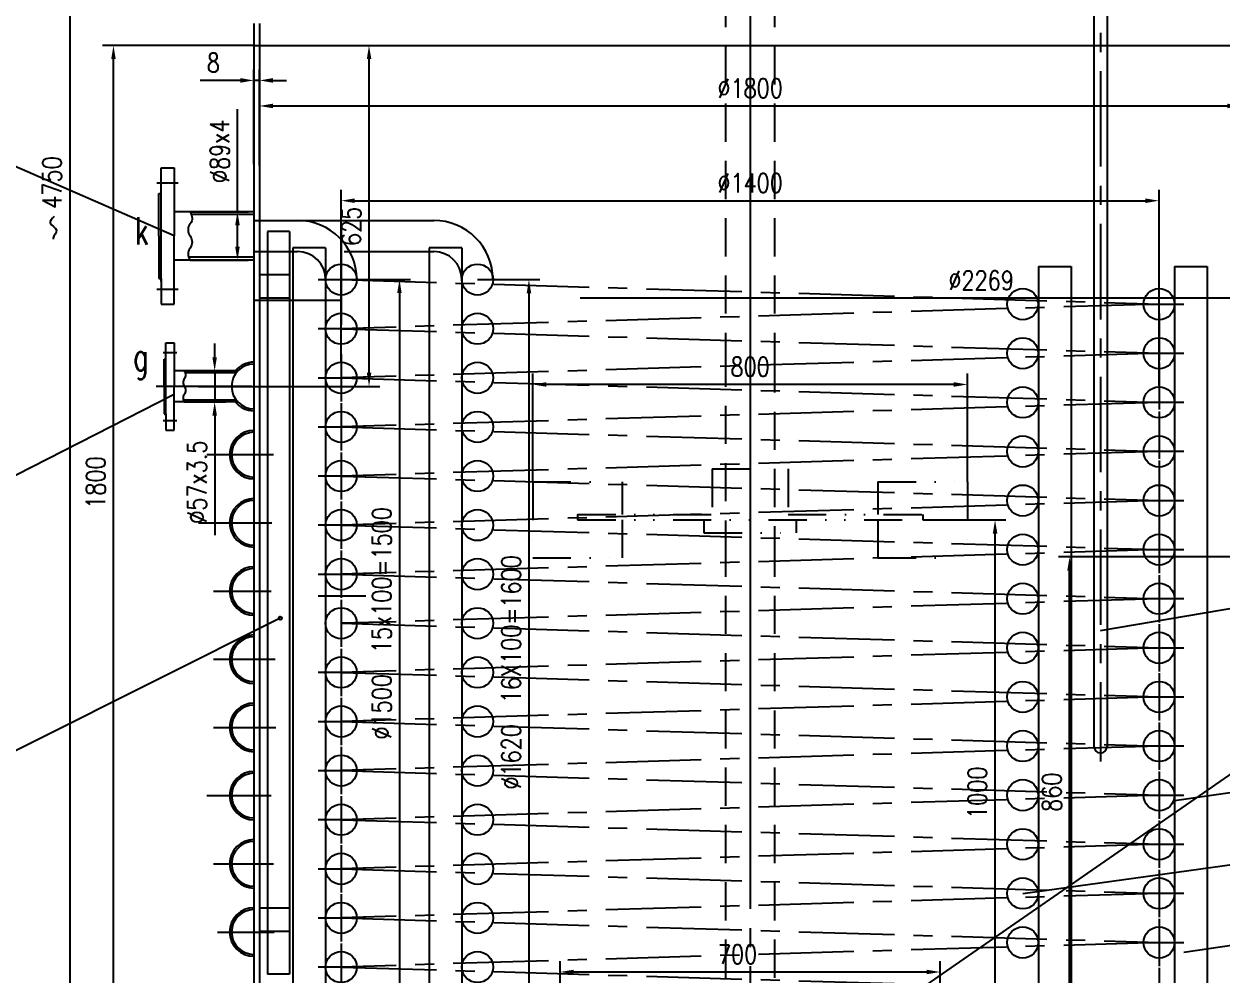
# Model space of a CAD drawing. Header units: millimetres. Extents: x -1762 to 42666, y -863 to 15979.
# Drawn here: x 22255 to 24452, y 1573 to 3316 of the extents above; entities that cross this region are included whole.
import ezdxf

# ---------------------------------------------------------------- set-up
doc = ezdxf.new("R2010")
doc.units = ezdxf.units.MM
doc.header["$LTSCALE"] = 10
doc.header["$MEASUREMENT"] = 0
for name, pattern in [('CENTER', [2, 1.25, -0.25, 0.25, -0.25]), ('DASHED', [0.75, 0.5, -0.25]), ('DIVIDE', [1.25, 0.5, -0.25, 0, -0.25, 0, -0.25]), ('SDHX', [11.5, 7, -1.3, 0.3, -1.3, 0.3, -1.3])]:
    doc.linetypes.add(name, pattern=pattern)
doc.layers.get('0').update_dxf_attribs({"linetype": 'CONTINUOUS'})
doc.layers.get('DEFPOINTS').update_dxf_attribs({"linetype": 'CONTINUOUS'})
for name, color, linetype in [('1轮廓实线层', 7, 'CONTINUOUS'), ('2细线层', 3, 'CONTINUOUS'), ('3中心线层', 1, 'CENTER'), ('4虚线层', 6, 'DASHED'), ('6文字层', 3, 'CONTINUOUS'), ('7标注层', 4, 'CONTINUOUS'), ('9双点划线', 6, 'SDHX'), ('9双点划线层', 6, 'DIVIDE')]:
    doc.layers.add(name, color=color, linetype=linetype)
doc.styles.add('PC_TEXTSTYLE', font='romans.shx', dxfattribs={"width": 0.8, "bigfont": 'hzfs.shx'})
doc.dimstyles.new('TH_GBDIM', dxfattribs={"dimscale": 10, "dimtxt": 3.5, "dimasz": 2.5, "dimexe": 2, "dimexo": 0, "dimgap": 1.5, "dimtad": 1, "dimdec": 0, "dimzin": 0, "dimdsep": 46, "dimtxsty": 'PC_TEXTSTYLE', "dimcen": 2.5, "dimadec": 0, "dimazin": 0, "dimtfac": 0.714286, "dimtdec": 0, "dimtmove": 0, "dimatfit": 3, "dimfxl": 0, "dimtolj": 1, "dimtzin": 0, "dimarcsym": 0})

# ---------------------------------------------------------------- blocks, each defined once
blk = doc.blocks.new('*D104')
at = {"layer": '7标注层', "color": 0, "lineweight": -2, "ltscale": 14, "transparency": 16777216}
for p, q in [((22686.9, 3056.4), (22686.9, 3185.8)), ((22711.9, 3165.8), (24461.9, 3165.8)), ((24486.9, 3056.4), (24486.9, 3185.8))]:
    blk.add_line(p, q, dxfattribs=at)
at = {"layer": '7标注层', "color": 0, "ltscale": 14, "transparency": 16777216}
for points in [[(22711.9, 3170), (22711.9, 3161.6), (22686.9, 3165.8)], [(24461.9, 3170), (24461.9, 3161.6), (24486.9, 3165.8)]]:
    blk.add_solid(points, dxfattribs=at)
at = {"layer": 'DEFPOINTS', "color": 0, "ltscale": 14, "transparency": 16777216}
for p in [(24486.9, 3165.8), (22686.9, 3056.4), (24486.9, 3056.4)]:
    blk.add_point(p, dxfattribs=at)
at = {"layer": '7标注层', "color": 3, "ltscale": 14, "transparency": 16777216, "insert": (23586.9, 3198.3), "char_height": 35, "attachment_point": 5, "style": 'PC_TEXTSTYLE'}
blk.add_mtext('\\A1;%%c1800{}{}', dxfattribs=at)
blk = doc.blocks.new('*D108')
at = {"layer": '7标注层', "color": 0, "lineweight": -2, "ltscale": 14, "transparency": 16777216}
for p, q in [((23586.9, 3776.7), (24995.3, 3776.7)), ((24975.3, 3751.7), (24975.3, 3301.7)), ((24486.9, 3276.7), (24995.3, 3276.7))]:
    blk.add_line(p, q, dxfattribs=at)
at = {"layer": '7标注层', "color": 0, "ltscale": 14, "transparency": 16777216}
for points in [[(24971.2, 3751.7), (24979.5, 3751.7), (24975.3, 3776.7)], [(24971.2, 3301.7), (24979.5, 3301.7), (24975.3, 3276.7)]]:
    blk.add_solid(points, dxfattribs=at)
at = {"layer": 'DEFPOINTS', "color": 0, "ltscale": 14, "transparency": 16777216}
for p in [(23586.9, 3776.7), (24486.9, 3276.7), (24975.3, 3276.7)]:
    blk.add_point(p, dxfattribs=at)
at = {"layer": '7标注层', "color": 3, "ltscale": 14, "transparency": 16777216, "insert": (24942.8, 3551), "char_height": 35, "attachment_point": 5, "rotation": 90, "style": 'PC_TEXTSTYLE'}
blk.add_mtext('\\A1;500{}{}', dxfattribs=at)
blk = doc.blocks.new('*D109')
at = {"layer": '7标注层', "color": 0, "lineweight": -2, "ltscale": 14, "transparency": 16777216}
for p, q in [((22676.9, 3276.7), (22399.3, 3276.7)), ((22419.3, 1501.7), (22419.3, 3251.7)), ((22676.9, 1476.7), (22399.3, 1476.7))]:
    blk.add_line(p, q, dxfattribs=at)
at = {"layer": '7标注层', "color": 0, "ltscale": 14, "transparency": 16777216}
for points in [[(22415.2, 3251.7), (22423.5, 3251.7), (22419.3, 3276.7)], [(22415.2, 1501.7), (22423.5, 1501.7), (22419.3, 1476.7)]]:
    blk.add_solid(points, dxfattribs=at)
at = {"layer": 'DEFPOINTS', "color": 0, "ltscale": 14, "transparency": 16777216}
for p in [(22419.3, 3276.7), (22676.9, 3276.7), (22676.9, 1476.7)]:
    blk.add_point(p, dxfattribs=at)
at = {"layer": '7标注层', "color": 3, "ltscale": 14, "transparency": 16777216, "insert": (22386.8, 2475.5), "char_height": 35, "attachment_point": 5, "rotation": 90, "style": 'PC_TEXTSTYLE'}
blk.add_mtext('\\A1;1800{}{}', dxfattribs=at)
blk = doc.blocks.new('*D111')
at = {"layer": '7标注层', "color": 0, "lineweight": -2, "ltscale": 14, "transparency": 16777216}
for p, q in [((23586.9, 5334.1), (22319.1, 5334.1)), ((22339.1, 5309.1), (22339.1, 889.1)), ((23947.5, 864.1), (22319.1, 864.1))]:
    blk.add_line(p, q, dxfattribs=at)
at = {"layer": '7标注层', "color": 0, "ltscale": 14, "transparency": 16777216}
for points in [[(22334.9, 5309.1), (22343.2, 5309.1), (22339.1, 5334.1)], [(22334.9, 889.1), (22343.2, 889.1), (22339.1, 864.1)]]:
    blk.add_solid(points, dxfattribs=at)
at = {"layer": 'DEFPOINTS', "color": 0, "ltscale": 14, "transparency": 16777216}
for p in [(23586.9, 5334.1), (22339.1, 864.1), (23947.5, 864.1)]:
    blk.add_point(p, dxfattribs=at)
at = {"layer": '7标注层', "color": 3, "ltscale": 14, "transparency": 16777216, "insert": (22306.6, 3025.4), "char_height": 35, "attachment_point": 5, "rotation": 90, "style": 'PC_TEXTSTYLE'}
blk.add_mtext('\\A1;4750{}{}', dxfattribs=at)
blk = doc.blocks.new('*D113')
at = {"layer": '7标注层', "color": 0, "lineweight": -2, "ltscale": 14, "transparency": 16777216}
for p, q in [((22676.9, 3059.2), (22676.9, 3232.6)), ((22686.9, 3059.2), (22686.9, 3232.6)), ((22651.9, 3212.6), (22578.2, 3212.6)), ((22686.9, 3212.6), (22676.9, 3212.6)), ((22711.9, 3212.6), (22736.9, 3212.6))]:
    blk.add_line(p, q, dxfattribs=at)
at = {"layer": '7标注层', "color": 0, "ltscale": 14, "transparency": 16777216}
for points in [[(22651.9, 3216.8), (22651.9, 3208.4), (22676.9, 3212.6)], [(22711.9, 3216.8), (22711.9, 3208.4), (22686.9, 3212.6)]]:
    blk.add_solid(points, dxfattribs=at)
at = {"layer": 'DEFPOINTS', "color": 0, "ltscale": 14, "transparency": 16777216}
for p in [(22676.9, 3212.6), (22676.9, 3059.2), (22686.9, 3059.2)]:
    blk.add_point(p, dxfattribs=at)
at = {"layer": '7标注层', "color": 3, "ltscale": 14, "transparency": 16777216, "insert": (22602.5, 3245.1), "char_height": 35, "attachment_point": 5, "style": 'PC_TEXTSTYLE'}
blk.add_mtext('\\A1;8', dxfattribs=at)
blk = doc.blocks.new('*D128')
at = {"layer": '7标注层', "color": 0, "lineweight": -2, "ltscale": 14, "transparency": 16777216}
for p, q in [((22604.9, 2705.2), (22604.9, 2730.2)), ((22549.2, 2680.2), (22624.9, 2680.2)), ((22604.9, 2680.2), (22604.9, 2623.2)), ((22549.2, 2623.2), (22624.9, 2623.2)), ((22604.9, 2598.2), (22604.9, 2379.2))]:
    blk.add_line(p, q, dxfattribs=at)
at = {"layer": '7标注层', "color": 0, "ltscale": 14, "transparency": 16777216}
for points in [[(22600.7, 2705.2), (22609, 2705.2), (22604.9, 2680.2)], [(22600.7, 2598.2), (22609, 2598.2), (22604.9, 2623.2)]]:
    blk.add_solid(points, dxfattribs=at)
at = {"layer": 'DEFPOINTS', "color": 0, "ltscale": 14, "transparency": 16777216}
for p in [(22549.2, 2680.2), (22549.2, 2623.2), (22604.9, 2623.2)]:
    blk.add_point(p, dxfattribs=at)
at = {"layer": '7标注层', "color": 3, "ltscale": 14, "transparency": 16777216, "insert": (22572.4, 2476.2), "char_height": 35, "attachment_point": 5, "rotation": 90, "style": 'PC_TEXTSTYLE'}
blk.add_mtext('\\A1;%%c57x3.5{}{}', dxfattribs=at)
blk = doc.blocks.new('*D129')
at = {"layer": '7标注层', "color": 0, "lineweight": -2, "ltscale": 14, "transparency": 16777216}
for p, q in [((23238.4, 1476.7), (23238.4, 1598.4)), ((23935.4, 1476.7), (23935.4, 1598.4)), ((23263.4, 1578.4), (23910.4, 1578.4))]:
    blk.add_line(p, q, dxfattribs=at)
at = {"layer": '7标注层', "color": 0, "ltscale": 14, "transparency": 16777216}
for points in [[(23263.4, 1582.6), (23263.4, 1574.3), (23238.4, 1578.4)], [(23910.4, 1582.6), (23910.4, 1574.3), (23935.4, 1578.4)]]:
    blk.add_solid(points, dxfattribs=at)
at = {"layer": 'DEFPOINTS', "color": 0, "ltscale": 14, "transparency": 16777216}
for p in [(23935.4, 1578.4), (23238.4, 1476.7), (23935.4, 1476.7)]:
    blk.add_point(p, dxfattribs=at)
at = {"layer": '7标注层', "color": 3, "ltscale": 14, "transparency": 16777216, "insert": (23563.9, 1610.9), "char_height": 35, "attachment_point": 5, "style": 'PC_TEXTSTYLE'}
blk.add_mtext('\\A1;700{}{}', dxfattribs=at)
blk = doc.blocks.new('*D130')
at = {"layer": '7标注层', "color": 0, "lineweight": -2, "ltscale": 14, "transparency": 16777216}
for p, q in [((23188.4, 2476.7), (23188.4, 2675.3)), ((23985.4, 2476.7), (23985.4, 2675.3)), ((23960.4, 2655.3), (23213.4, 2655.3))]:
    blk.add_line(p, q, dxfattribs=at)
at = {"layer": '7标注层', "color": 0, "ltscale": 14, "transparency": 16777216}
for points in [[(23213.4, 2659.5), (23213.4, 2651.1), (23188.4, 2655.3)], [(23960.4, 2659.5), (23960.4, 2651.1), (23985.4, 2655.3)]]:
    blk.add_solid(points, dxfattribs=at)
at = {"layer": 'DEFPOINTS', "color": 0, "ltscale": 14, "transparency": 16777216}
for p in [(23188.4, 2655.3), (23188.4, 2476.7), (23985.4, 2476.7)]:
    blk.add_point(p, dxfattribs=at)
at = {"layer": '7标注层', "color": 3, "ltscale": 14, "transparency": 16777216, "insert": (23586.9, 2687.8), "char_height": 35, "attachment_point": 5, "style": 'PC_TEXTSTYLE'}
blk.add_mtext('\\A1;800{}{}', dxfattribs=at)
blk = doc.blocks.new('*D131')
at = {"layer": '7标注层', "color": 0, "lineweight": -2, "ltscale": 14, "transparency": 16777216}
for p, q in [((23903.4, 2407), (24056.1, 2407)), ((24036.1, 1432), (24036.1, 2382)), ((23853.4, 1407), (24056.1, 1407))]:
    blk.add_line(p, q, dxfattribs=at)
at = {"layer": '7标注层', "color": 0, "ltscale": 14, "transparency": 16777216}
for points in [[(24031.9, 2382), (24040.3, 2382), (24036.1, 2407)], [(24031.9, 1432), (24040.3, 1432), (24036.1, 1407)]]:
    blk.add_solid(points, dxfattribs=at)
at = {"layer": 'DEFPOINTS', "color": 0, "ltscale": 14, "transparency": 16777216}
for p in [(23903.4, 2407), (24036.1, 2407), (23853.4, 1407)]:
    blk.add_point(p, dxfattribs=at)
at = {"layer": '7标注层', "color": 3, "ltscale": 14, "transparency": 16777216, "insert": (24003.6, 1907), "char_height": 35, "attachment_point": 5, "rotation": 90, "style": 'PC_TEXTSTYLE'}
blk.add_mtext('\\A1;1000{}{}', dxfattribs=at)
blk = doc.blocks.new('*D120')
at = {"layer": '7标注层', "color": 0, "lineweight": -2, "ltscale": 14, "transparency": 16777216}
for p, q in [((22686.9, 3276.7), (22908, 3276.7)), ((22888, 2676.7), (22888, 3251.7)), ((22718.5, 2651.7), (22908, 2651.7))]:
    blk.add_line(p, q, dxfattribs=at)
at = {"layer": '7标注层', "color": 0, "ltscale": 14, "transparency": 16777216}
for points in [[(22883.9, 3251.7), (22892.2, 3251.7), (22888, 3276.7)], [(22883.9, 2676.7), (22892.2, 2676.7), (22888, 2651.7)]]:
    blk.add_solid(points, dxfattribs=at)
at = {"layer": 'DEFPOINTS', "color": 0, "ltscale": 14, "transparency": 16777216}
for p in [(22686.9, 3276.7), (22888, 3276.7), (22718.5, 2651.7)]:
    blk.add_point(p, dxfattribs=at)
at = {"layer": '7标注层', "color": 3, "ltscale": 14, "transparency": 16777216, "insert": (22855.5, 2945.1), "char_height": 35, "attachment_point": 5, "rotation": 90, "style": 'PC_TEXTSTYLE'}
blk.add_mtext('\\A1;625{}{}', dxfattribs=at)
blk = doc.blocks.new('*D117')
at = {"layer": '7标注层', "color": 0, "lineweight": -2, "ltscale": 14, "transparency": 16777216}
for p, q in [((24486.9, 2339.2), (24152.7, 2339.2)), ((24172.7, 1501.7), (24172.7, 2314.2)), ((24486.9, 1476.7), (24152.7, 1476.7))]:
    blk.add_line(p, q, dxfattribs=at)
at = {"layer": '7标注层', "color": 0, "ltscale": 14, "transparency": 16777216}
for points in [[(24168.6, 2314.2), (24176.9, 2314.2), (24172.7, 2339.2)], [(24168.6, 1501.7), (24176.9, 1501.7), (24172.7, 1476.7)]]:
    blk.add_solid(points, dxfattribs=at)
at = {"layer": 'DEFPOINTS', "color": 0, "ltscale": 14, "transparency": 16777216}
for p in [(24172.7, 2339.2), (24486.9, 2339.2), (24486.9, 1476.7)]:
    blk.add_point(p, dxfattribs=at)
at = {"layer": '7标注层', "color": 3, "ltscale": 14, "transparency": 16777216, "insert": (24140.2, 1907.9), "char_height": 35, "attachment_point": 5, "rotation": 90, "style": 'PC_TEXTSTYLE'}
blk.add_mtext('\\A1;860', dxfattribs=at)
blk = doc.blocks.new('*D132')
at = {"layer": '7标注层', "color": 0, "lineweight": -2, "ltscale": 14, "transparency": 16777216}
for p, q in [((22646.7, 2972), (22646.7, 3159.7)), ((22559.8, 2972), (22666.7, 2972)), ((22646.7, 2908), (22646.7, 2947)), ((22559.8, 2883), (22666.7, 2883))]:
    blk.add_line(p, q, dxfattribs=at)
at = {"layer": '7标注层', "color": 0, "ltscale": 14, "transparency": 16777216}
for points in [[(22642.5, 2947), (22650.9, 2947), (22646.7, 2972)], [(22642.5, 2908), (22650.9, 2908), (22646.7, 2883)]]:
    blk.add_solid(points, dxfattribs=at)
at = {"layer": 'DEFPOINTS', "color": 0, "ltscale": 14, "transparency": 16777216}
for p in [(22559.8, 2972), (22559.8, 2883), (22646.7, 2883)]:
    blk.add_point(p, dxfattribs=at)
at = {"layer": '7标注层', "color": 3, "ltscale": 14, "transparency": 16777216, "insert": (22614.2, 3082.7), "char_height": 35, "attachment_point": 5, "rotation": 90, "style": 'PC_TEXTSTYLE'}
blk.add_mtext('\\A1;%%c89x4{}{}', dxfattribs=at)
blk = doc.blocks.new('*D133')
at = {"layer": '1轮廓实线层', "color": 0, "lineweight": -2, "ltscale": 14, "transparency": 16777216}
for p, q in [((22836.9, 2847.7), (22963.8, 2847.7)), ((22943.8, 2822.7), (22943.8, 1522.5)), ((22836.9, 1497.5), (22963.8, 1497.5))]:
    blk.add_line(p, q, dxfattribs=at)
at = {"layer": '1轮廓实线层', "color": 0, "ltscale": 14, "transparency": 16777216}
for points in [[(22939.6, 2822.7), (22947.9, 2822.7), (22943.8, 2847.7)], [(22939.6, 1522.5), (22947.9, 1522.5), (22943.8, 1497.5)]]:
    blk.add_solid(points, dxfattribs=at)
at = {"layer": 'DEFPOINTS', "color": 0, "ltscale": 14, "transparency": 16777216}
for p in [(22836.9, 2847.7), (22836.9, 1497.5), (22943.8, 1497.5)]:
    blk.add_point(p, dxfattribs=at)
at = {"layer": '1轮廓实线层', "color": 0, "ltscale": 14, "transparency": 16777216, "insert": (22911.3, 2217.5), "char_height": 35, "attachment_point": 5, "rotation": 90, "style": 'PC_TEXTSTYLE'}
blk.add_mtext('\\A1;%%C1500  15x100=1500', dxfattribs=at)
blk = doc.blocks.new('*D173')
at = {"layer": '1轮廓实线层', "color": 0, "lineweight": -2, "ltscale": 14, "transparency": 16777216}
for p, q in [((23086.9, 2847.5), (23201.2, 2847.5)), ((23181.2, 2822.5), (23181.2, 1432.5)), ((23086.9, 1407.5), (23201.2, 1407.5))]:
    blk.add_line(p, q, dxfattribs=at)
at = {"layer": '1轮廓实线层', "color": 0, "ltscale": 14, "transparency": 16777216}
for points in [[(23177.1, 2822.5), (23185.4, 2822.5), (23181.2, 2847.5)], [(23177.1, 1432.5), (23185.4, 1432.5), (23181.2, 1407.5)]]:
    blk.add_solid(points, dxfattribs=at)
at = {"layer": 'DEFPOINTS', "color": 0, "ltscale": 14, "transparency": 16777216}
for p in [(23086.9, 2847.5), (23086.9, 1407.5), (23181.2, 1407.5)]:
    blk.add_point(p, dxfattribs=at)
at = {"layer": '1轮廓实线层', "color": 0, "ltscale": 14, "transparency": 16777216, "insert": (23148.7, 2127.5), "char_height": 35, "attachment_point": 5, "rotation": 90, "style": 'PC_TEXTSTYLE'}
blk.add_mtext('\\A1;%%C1620  16X100=1600', dxfattribs=at)
blk = doc.blocks.new('1')
at = {"layer": '1轮廓实线层', "ltscale": 14}
for p, q in [((24249.2, 3702.2), (24299.2, 3702.2)), ((24249.2, 3652.2), (24249.2, 3702.2)), ((24299.2, 3702.2), (24299.2, 3652.2)), ((24299.2, 3652.2), (24249.2, 3652.2)), ((24262.1, 3652.2), (24262.1, 1948.4)), ((24286.3, 3652.2), (24286.3, 1948.4))]:
    blk.add_line(p, q, dxfattribs=at)
blk.add_arc((24274.2, 1948.4), 12.1, 180, 0, dxfattribs=at)
at = {"layer": '3中心线层', "ltscale": 14}
blk.add_line((24274.2, 3746), (24274.2, 1920.6), dxfattribs=at)

msp = doc.modelspace()

# ---------------------------------------------------------------- linework, layer by layer
at = {"ltscale": 14}
for p, q in [((22676.86, 3316.68), (22676.86, 1436.68)), ((22686.86, 3316.68), (22686.86, 1436.68)), ((22676.86, 3276.68), (23631.86, 3276.68)), ((23631.86, 3276.68), (24496.86, 3276.68))]:
    msp.add_line(p, q, dxfattribs=at)
for p, q in [((22676.86, 2956.01), (23006.63, 2956.01)), ((22701.86, 2935.44), (22701.86, 1574.52)), ((22741.86, 2935.44), (22701.86, 2935.44)), ((22741.86, 2935.44), (22741.86, 1574.52)), ((22676.86, 2899.01), (22756.91, 2899.01)), ((22842.13, 2899.01), (23006.63, 2899.01)), ((22686.86, 2856.61), (22741.86, 2856.61)), ((22686.86, 2814.19), (22741.86, 2814.19)), ((22686.86, 1695.77), (22741.86, 1695.77)), ((22686.86, 1653.35), (22741.86, 1653.35)), ((22741.86, 1574.52), (22701.86, 1574.52))]:
    msp.add_line(p, q)
for centre, radius in [((22756.91, 2847.51), 108.5), ((23006.63, 2847.51), 108.5), ((22756.91, 2847.51), 51.5), ((23006.63, 2847.51), 51.5)]:
    msp.add_arc(centre, radius, 0, 90)
for centre, radius, start, end in [((22676.86, 2651.68), 41, 90, 270), ((22676.86, 2651.68), 44.5, 90, 140.17466), ((22676.86, 2651.68), 44.5, 219.82534, 270), ((22676.86, 2526.68), 44.5, 90, 270), ((22676.86, 2526.68), 41, 90, 270), ((22676.86, 2401.68), 44.5, 90, 270), ((22676.86, 2401.68), 41, 90, 270), ((22676.86, 2276.68), 44.5, 90, 270), ((22676.86, 2276.68), 41, 90, 270), ((22676.86, 2151.68), 44.5, 90, 270), ((22676.86, 2151.68), 41, 90, 270), ((22676.86, 2026.68), 44.5, 90, 270), ((22676.86, 2026.68), 41, 90, 270), ((22676.86, 1901.68), 44.5, 90, 270), ((22676.86, 1901.68), 41, 90, 270), ((22676.86, 1776.68), 44.5, 90, 270), ((22676.86, 1776.68), 41, 90, 270), ((22676.86, 1651.68), 44.5, 90, 270), ((22676.86, 1651.68), 41, 90, 270)]:
    msp.add_arc(centre, radius, start, end, dxfattribs=at)
at = {"layer": '1轮廓实线层', "ltscale": 14}
for p, q in [((30762.09, 6301.26), (20486.12, -816.4)), ((22506.94, 3052.43), (22530.36, 3052.43)), ((22506.94, 3039.15), (22506.94, 3052.43)), ((22506.94, 2844.29), (22506.94, 3039.15)), ((22530.36, 3052.43), (22530.36, 3039.15)), ((22530.36, 3039.15), (22530.36, 3011.05)), ((22506.94, 3005.58), (22506.94, 3011.05)), ((22530.36, 3011.05), (22530.36, 2973.58)), ((22836.86, 2697.51), (22836.86, 3012.11)), ((24336.86, 2652.74), (24336.86, 3012.11)), ((22502.26, 3005.58), (22506.94, 3005.58)), ((22502.26, 2973.58), (22502.26, 3005.58)), ((22502.26, 2927.51), (22502.26, 2973.58)), ((22530.36, 2973.58), (22530.36, 2927.51)), ((22676.86, 2972.01), (22530.36, 2972.01)), ((22676.86, 2966.55), (22562.4, 2966.55)), ((22502.26, 2927.51), (22502.26, 2881.45)), ((22530.36, 2881.45), (22530.36, 2927.51)), ((22808.36, 2905.74), (22748.36, 2905.74)), ((22748.36, 2905.74), (22748.36, 1271.04)), ((22808.36, 2905.74), (22808.36, 1208.71)), ((23058.13, 2905.52), (22998.13, 2905.52)), ((22998.13, 2905.52), (22998.13, 1096.31)), ((23058.13, 2905.52), (23058.13, 1072.52)), ((22502.26, 2881.45), (22502.26, 2849.44)), ((22676.86, 2883.01), (22530.36, 2883.01)), ((22530.36, 2843.98), (22530.36, 2881.45)), ((22676.86, 2888.48), (22557.26, 2888.48)), ((24115.6, 2871.28), (24175.6, 2871.28)), ((24115.6, 2871.28), (24115.6, 1072.52)), ((24175.6, 2871.28), (24175.6, 1096.31)), ((24365.36, 2871.28), (24365.36, 1210.88)), ((24365.36, 2871.28), (24425.36, 2871.28)), ((24425.36, 2871.28), (24425.36, 1271.04)), ((22502.26, 2849.44), (22506.94, 2849.44)), ((22506.94, 2849.44), (22506.94, 2843.98)), ((22506.94, 2843.98), (22506.94, 2815.87)), ((22530.36, 2815.87), (22530.36, 2843.98)), ((22506.94, 2815.87), (22506.94, 2802.6)), ((22530.36, 2802.6), (22530.36, 2815.87)), ((22506.94, 2802.6), (22530.36, 2802.6)), ((22808.36, 2747.93), (22808.36, 2747.93)), ((22515.36, 2731.68), (22530.36, 2731.68)), ((22515.36, 2723.18), (22515.36, 2731.68)), ((22530.36, 2731.68), (22530.36, 2723.18)), ((22515.36, 2598.38), (22515.36, 2723.18)), ((22515.36, 2701.68), (22515.36, 2705.18)), ((22530.36, 2723.18), (22530.36, 2705.18)), ((22530.36, 2705.18), (22530.36, 2681.18)), ((22512.36, 2701.68), (22515.36, 2701.68)), ((22512.36, 2681.18), (22512.36, 2701.68)), ((22512.36, 2651.68), (22512.36, 2681.18)), ((22530.36, 2681.18), (22530.36, 2651.68)), ((22647.39, 2680.18), (22530.36, 2680.18)), ((22644.37, 2676.68), (22550.88, 2676.68)), ((22512.36, 2651.68), (22512.36, 2622.18)), ((22530.36, 2622.18), (22530.36, 2651.68)), ((22512.36, 2622.18), (22512.36, 2601.68)), ((22647.39, 2623.18), (22530.36, 2623.18)), ((22530.36, 2598.18), (22530.36, 2622.18)), ((22644.37, 2626.68), (22547.59, 2626.68)), ((22512.36, 2601.68), (22515.36, 2601.68)), ((22515.36, 2601.68), (22515.36, 2598.18)), ((22515.36, 2598.18), (22515.36, 2580.18)), ((22530.36, 2580.18), (22530.36, 2598.18)), ((22515.36, 2580.18), (22515.36, 2571.68)), ((22515.36, 2571.68), (22530.36, 2571.68)), ((22530.36, 2571.68), (22530.36, 2580.18))]:
    msp.add_line(p, q, dxfattribs=at)
at = {"layer": '1轮廓实线层', "color": 1, "linetype": 'CENTER', "ltscale": 14}
for p, q in [((22836.86, 2847.51), (24336.86, 2802.74)), ((24336.86, 2802.74), (22836.86, 2757.51)), ((22836.86, 2757.51), (24336.86, 2712.51)), ((24336.86, 2712.51), (22836.86, 2667.51)), ((22836.86, 2667.51), (24336.86, 2622.51)), ((24336.86, 2622.51), (22836.86, 2577.51)), ((22836.86, 2577.51), (24336.86, 2532.51)), ((24336.86, 2532.51), (22836.86, 2487.51)), ((22836.86, 2487.51), (24336.86, 2442.51)), ((24336.86, 2442.51), (22836.86, 2397.51)), ((22836.86, 2397.51), (24336.86, 2352.51)), ((24336.86, 2352.51), (22836.86, 2307.51)), ((22836.86, 2307.51), (24336.86, 2262.51)), ((24336.86, 2262.51), (22836.86, 2217.51)), ((22836.86, 2217.51), (24336.86, 2172.51)), ((24336.86, 2172.51), (22836.86, 2127.51)), ((22836.86, 2127.51), (24336.86, 2082.51)), ((24336.86, 2082.51), (22836.86, 2037.51)), ((22836.86, 2037.51), (24336.86, 1992.51)), ((24336.86, 1992.51), (22836.86, 1947.51)), ((22836.86, 1947.51), (24336.86, 1902.51)), ((24336.86, 1902.51), (22836.86, 1857.51)), ((22836.86, 1857.51), (24336.86, 1812.51)), ((24336.86, 1812.51), (22836.86, 1767.51)), ((22836.86, 1767.51), (24336.86, 1722.51)), ((24336.86, 1722.51), (22836.86, 1677.51)), ((22836.86, 1677.51), (24336.86, 1632.51)), ((24336.86, 1632.51), (22836.86, 1587.51)), ((22836.86, 1587.51), (24336.86, 1542.51))]:
    msp.add_line(p, q, dxfattribs=at)
at = {"layer": '1轮廓实线层', "color": 1, "ltscale": 14}
msp.add_line((22836.86, 2809.43), (22676.86, 2809.43), dxfattribs=at)
at = {"layer": '1轮廓实线层', "color": 0, "ltscale": 14}
for centre in [(22836.86, 2847.51), (23086.86, 2847.51), (24086.87, 2802.51), (24336.86, 2802.51), (22836.86, 2757.51), (23086.86, 2757.51), (24086.87, 2712.51), (24336.86, 2712.51), (22836.86, 2667.51), (23086.86, 2667.51), (24086.87, 2622.51), (24336.86, 2622.51), (22836.86, 2577.51), (23086.86, 2577.51), (24086.87, 2532.51), (24336.86, 2532.51), (22836.86, 2487.51), (23086.86, 2487.51), (24086.87, 2442.51), (24336.86, 2442.51), (22836.86, 2397.51), (23086.86, 2397.51), (24086.87, 2352.51), (24336.86, 2352.51), (22836.86, 2307.51), (23086.86, 2307.51), (24086.87, 2262.51), (24336.86, 2262.51), (22836.86, 2217.51), (23086.86, 2217.51), (24086.87, 2172.51), (24336.86, 2172.51), (22836.86, 2127.51), (23086.86, 2127.51), (24086.87, 2082.51), (24336.86, 2082.51), (22836.86, 2037.51), (23086.86, 2037.51), (24086.87, 1992.51), (24336.86, 1992.51), (22836.86, 1947.51), (23086.86, 1947.51), (24086.87, 1902.51), (24336.86, 1902.51), (22836.86, 1857.51), (23086.86, 1857.51), (24086.87, 1812.51), (24336.86, 1812.51), (22836.86, 1767.51), (23086.86, 1767.51), (24086.87, 1722.51), (24336.86, 1722.51), (22836.86, 1677.51), (23086.86, 1677.51), (24086.87, 1632.51), (24336.86, 1632.51), (22836.86, 1587.51), (23086.86, 1587.51)]:
    msp.add_circle(centre, 28.5, dxfattribs=at)
at = {"layer": '1轮廓实线层', "ltscale": 14, "start_tangent": (-0.6281236, -0.7781136)}
msp.add_spline([(22310.53, 2963.02), (22303.14, 2951.3), (22314.88, 2937.84), (22308.79, 2923.51), (22308.79, 2921.34)], degree=3, dxfattribs=at)
at = {"layer": '1轮廓实线层', "ltscale": 14}
for points in [[(22861.86, 2996.28), (22861.86, 2987.94), (22836.86, 2992.11)], [(24311.86, 2996.28), (24311.86, 2987.94), (24336.86, 2992.11)]]:
    msp.add_solid(points, dxfattribs=at)
at = {"layer": '2细线层', "ltscale": 14}
for points in [[(22559.83, 2972.01, -0.0528224), (22562.67, 2965.78, -0.0729934), (22563.54, 2960.89, -0.1738746), (22560, 2949.98, 0.1660823), (22556.12, 2938.64, 0.1622777), (22559.83, 2927.51, -0.1622777), (22563.54, 2916.39, -0.1660823), (22559.67, 2905.05, 0.1738746), (22556.12, 2894.14, 0.0729934), (22556.99, 2889.25, 0.0528224), (22559.83, 2883.01)], [(22549.24, 2680.18, -0.0528224), (22551.05, 2676.19, -0.0729934), (22551.61, 2673.05, -0.1738746), (22549.34, 2666.06, 0.1660823), (22546.86, 2658.8, 0.1622777), (22549.24, 2651.68, -0.1622777), (22551.61, 2644.55, -0.1660823), (22549.13, 2637.29, 0.1738746), (22546.86, 2630.3, 0.0729934), (22547.42, 2627.17, 0.0528224), (22549.24, 2623.18)]]:
    msp.add_lwpolyline(points, format="xyb", dxfattribs=at)
at = {"layer": '3中心线层', "ltscale": 14}
for p, q in [((23586.86, 5365.15), (23586.86, 1784.98)), ((23586.86, 4949.04), (23586.86, 873.91)), ((22499.13, 3025.1), (22538.17, 3025.1)), ((22499.13, 2829.93), (22538.17, 2829.93)), ((22510.36, 2714.18), (22535.36, 2714.18)), ((22672.74, 2651.68), (22482.36, 2651.68)), ((22575.05, 2651.68), (22718.54, 2651.68)), ((22510.36, 2589.18), (22535.36, 2589.18)), ((22590.75, 2526.68), (22712.72, 2526.68)), ((22575.05, 2401.68), (22709.82, 2401.68)), ((22602.53, 2276.68), (22708.36, 2276.68)), ((22602.53, 2151.68), (22715.63, 2151.68)), ((22602.53, 2026.68), (22717.08, 2026.68)), ((22590.75, 1901.68), (22708.36, 1901.68)), ((22602.53, 1776.68), (22712.72, 1776.68)), ((22610.38, 1651.68), (22714.18, 1651.68))]:
    msp.add_line(p, q, dxfattribs=at)
at = {"layer": '4虚线层', "ltscale": 14}
for p, q in [((23541.86, 3800.14), (23541.86, 2648.18)), ((23631.86, 3800.14), (23631.86, 2648.18)), ((23541.86, 2721.19), (23541.86, 2372.95)), ((23631.86, 2710.41), (23631.86, 2372.95)), ((23541.86, 2372.95), (23541.86, 1320.23)), ((23631.86, 2372.95), (23631.86, 1320.23))]:
    msp.add_line(p, q, dxfattribs=at)
at = {"layer": '7标注层', "ltscale": 14}
for p, q in [((22530.36, 2927.51), (22054.84, 3134.75)), ((22861.86, 2992.11), (24311.86, 2992.11))]:
    msp.add_line(p, q, dxfattribs=at)
at = {"layer": '7标注层', "linetype": 'ByBlock', "ltscale": 14}
msp.add_line((24721.86, 2813.45), (23275.13, 2813.45), dxfattribs=at)
at = {"layer": '7标注层', "ltscale": 14}
for points in [[(22530.36, 2636.93), (22037.74, 2385.67), (21920.14, 2385.67)], [(24229.51, 2204.1), (25309.29, 2387.59), (25426.89, 2387.59)], [(22725.27, 2226.91), (22037.74, 1882.74), (21920.14, 1882.74)], [(24365.36, 1892.93), (25287.26, 2025.52), (25404.86, 2025.52)], [(24086.87, 1722.51), (25287.26, 1888.35), (25404.86, 1888.35)], [(24382.02, 1614.53), (25287.26, 1747.12), (25404.86, 1747.12)]]:
    msp.add_lwpolyline(points, dxfattribs=at)
msp.add_circle((22725.27, 2226.91), 3, dxfattribs=at)
at = {"layer": '9双点划线', "color": 1, "ltscale": 14}
for p, q in [((22836.86, 2941.26), (22836.86, 2854.6)), ((22836.86, 2881.03), (22836.86, 2794.38)), ((22794.74, 2847.74), (22882.02, 2847.74)), ((22836.86, 2851.26), (22836.86, 2764.6)), ((24294.74, 2802.74), (24382.02, 2802.74)), ((24336.86, 2785.62), (24336.86, 2698.96)), ((22794.74, 2757.74), (22882.02, 2757.74)), ((22836.86, 2710.84), (22836.86, 2624.19)), ((24294.74, 2712.74), (24382.02, 2712.74)), ((24336.86, 2695.84), (24336.86, 2609.19)), ((22794.74, 2667.74), (22882.02, 2667.74)), ((22836.86, 2620.84), (22836.86, 2534.19)), ((24294.74, 2622.74), (24382.02, 2622.74)), ((24336.86, 2605.84), (24336.86, 2519.19)), ((22794.74, 2577.74), (22882.02, 2577.74)), ((22836.86, 2530.84), (22836.86, 2444.19)), ((24294.74, 2532.74), (24382.02, 2532.74)), ((24336.86, 2515.84), (24336.86, 2429.19)), ((22794.74, 2487.74), (22882.02, 2487.74)), ((24336.86, 2485.84), (24336.86, 2399.19)), ((22836.86, 2440.84), (22836.86, 2354.19)), ((24294.74, 2442.74), (24382.02, 2442.74)), ((24336.86, 2425.84), (24336.86, 2339.19)), ((22794.74, 2397.74), (22882.02, 2397.74)), ((24336.86, 2395.84), (24336.86, 2309.19)), ((24294.74, 2352.74), (24382.02, 2352.74)), ((22836.86, 2350.84), (22836.86, 2264.19)), ((22794.74, 2307.74), (22882.02, 2307.74)), ((24336.86, 2305.84), (24336.86, 2219.19)), ((22794.74, 2268.16), (22882.02, 2268.16)), ((22836.86, 2260.84), (22836.86, 2174.19)), ((24294.74, 2262.74), (24382.02, 2262.74)), ((24336.86, 2215.84), (24336.86, 2129.19)), ((22836.86, 2170.84), (22836.86, 2084.19)), ((24294.74, 2172.74), (24382.02, 2172.74)), ((22794.74, 2127.74), (22882.02, 2127.74)), ((24336.86, 2125.84), (24336.86, 2039.19)), ((22836.86, 2080.84), (22836.86, 1994.19)), ((24294.74, 2082.74), (24382.02, 2082.74)), ((22794.74, 2037.74), (22882.02, 2037.74)), ((24336.86, 2035.84), (24336.86, 1949.19)), ((22836.86, 1990.84), (22836.86, 1904.19)), ((24294.74, 1992.74), (24382.02, 1992.74)), ((22794.74, 1947.74), (22882.02, 1947.74)), ((24336.86, 1945.84), (24336.86, 1859.19)), ((22836.86, 1900.84), (22836.86, 1814.19)), ((24294.74, 1902.74), (24382.02, 1902.74)), ((22794.74, 1857.74), (22882.02, 1857.74)), ((24336.86, 1855.84), (24336.86, 1769.19)), ((22836.86, 1810.84), (22836.86, 1724.19)), ((24294.74, 1812.74), (24382.02, 1812.74)), ((22794.74, 1767.74), (22882.02, 1767.74)), ((24336.86, 1765.84), (24336.86, 1679.19)), ((22836.86, 1720.84), (22836.86, 1634.19)), ((24294.74, 1722.74), (24382.02, 1722.74)), ((22794.74, 1677.74), (22882.02, 1677.74)), ((24336.86, 1675.84), (24336.86, 1589.19)), ((22836.86, 1630.84), (22836.86, 1544.19)), ((24294.74, 1632.74), (24382.02, 1632.74)), ((22794.74, 1587.74), (22882.02, 1587.74)), ((24336.86, 1585.84), (24336.86, 1499.19))]:
    msp.add_line(p, q, dxfattribs=at)
at = {"layer": '9双点划线层', "ltscale": 14}
for p, q in [((23517.16, 2500.53), (23517.16, 2406.98)), ((23517.16, 2500.53), (23656.56, 2500.53)), ((23656.56, 2500.53), (23656.56, 2406.98)), ((23188.36, 2476.68), (23188.36, 2337.28)), ((23188.36, 2476.68), (23352.36, 2476.68)), ((23188.36, 2476.68), (23188.36, 2337.28)), ((23352.36, 2476.68), (23352.36, 2416.82)), ((23821.36, 2476.68), (23985.36, 2476.68)), ((23821.36, 2476.68), (23821.36, 2416.82)), ((23985.36, 2476.68), (23985.36, 2337.28)), ((23985.36, 2476.68), (23985.36, 2337.28)), ((23270.36, 2416.82), (23517.16, 2416.82)), ((23270.36, 2416.82), (23270.36, 2406.98)), ((23270.36, 2406.98), (23903.36, 2406.98)), ((23352.36, 2406.98), (23352.36, 2337.28)), ((23502.16, 2406.98), (23502.16, 2383.43)), ((23656.56, 2416.82), (23903.36, 2416.82)), ((23671.56, 2406.98), (23671.56, 2383.43)), ((23821.36, 2406.98), (23821.36, 2337.28)), ((23903.36, 2416.82), (23903.36, 2406.98)), ((23502.16, 2383.43), (23671.56, 2383.43)), ((23188.36, 2337.28), (23352.36, 2337.28)), ((23821.36, 2337.28), (23985.36, 2337.28))]:
    msp.add_line(p, q, dxfattribs=at)

# ---------------------------------------------------------------- block references
at = {"layer": '1轮廓实线层'}
msp.add_blockref('1', (-44.73, 43.58), dxfattribs=at)

# ---------------------------------------------------------------- texts
at = {"color": 3, "linetype": 'ByBlock', "ltscale": 14, "insert": (24010.6, 2845.95), "char_height": 35, "attachment_point": 5, "style": 'PC_TEXTSTYLE'}
msp.add_mtext('\\A1;∅2269', dxfattribs=at)
at = {"layer": '6文字层', "ltscale": 14, "style": 'PC_TEXTSTYLE', "width": 0.667}
for s, p in [('k', (22459.15, 2911.92)), ('g', (22455.71, 2681.19))]:
    msp.add_text(s, height=50, dxfattribs=at).set_placement(p)
at = {"layer": '7标注层', "ltscale": 14, "insert": (23586.86, 3024.61), "char_height": 35, "attachment_point": 5, "style": 'PC_TEXTSTYLE'}
msp.add_mtext('\\A1;%%C1400', dxfattribs=at)

# ---------------------------------------------------------------- dimensions: what is measured, and where the dimension line sits
at = {"layer": '1轮廓实线层', "ltscale": 14}
dim = msp.add_linear_dim(base=(22943.75, 1497.51), p1=(22836.86, 2847.74), p2=(22836.86, 1497.51), angle=90, text='%%C1500  15x100=1500', dimstyle='TH_GBDIM', dxfattribs=at)
dim.commit()
dim.dimension.update_dxf_attribs({"geometry": '*D133', "text_midpoint": (22943.75, 2217.51), "dimtype": 160})
dim = msp.add_linear_dim(base=(23181.25, 1407.51), p1=(23086.86, 2847.51), p2=(23086.86, 1407.51), angle=90, text='%%C1620  16X100=1600', dimstyle='TH_GBDIM', dxfattribs=at)
dim.commit()
dim.dimension.update_dxf_attribs({"geometry": '*D173', "text_midpoint": (23148.75, 2127.51)})
at = {"layer": '7标注层', "ltscale": 14}
for base, p1, p2, angle, text, picture, middle, dimtype in [((22339.07, 864.15), (23586.86, 5334.12), (23947.48, 864.15), 90, '4750{}{}', '*D111', (22339.07, 3025.39), 160), ((24975.32, 3276.68), (23586.86, 3776.68), (24486.86, 3276.68), 90, '500{}{}', '*D108', (24975.32, 3550.99), 160), ((22419.34, 3276.68), (22676.86, 1476.68), (22676.86, 3276.68), 90, '1800{}{}', '*D109', (22419.34, 2475.46), 160), ((22888.03, 3276.68), (22718.54, 2651.68), (22686.86, 3276.68), 90, '625{}{}', '*D120', (22888.03, 2945.14), 160), ((22676.86, 3212.62), (22686.86, 3059.21), (22676.86, 3059.21), 180, '8', '*D113', (22602.53, 3212.62), 161), ((24486.86, 3165.82), (22686.86, 3056.43), (24486.86, 3056.43), 0, '%%c1800{}{}', '*D104', (23586.86, 3165.82), 161), ((22646.71, 2883.01), (22559.83, 2972.01), (22559.83, 2883.01), 270, '%%c89x4{}{}', '*D132', (22646.71, 3082.7), 161), ((22604.88, 2623.18), (22549.24, 2680.18), (22549.24, 2623.18), 270, '%%c57x3.5{}{}', '*D128', (22604.88, 2476.18), 161), ((24036.1, 2406.98), (23853.36, 1406.98), (23903.36, 2406.98), 90, '1000{}{}', '*D131', (24036.1, 1906.98), 160)]:
    dim = msp.add_linear_dim(base=base, p1=p1, p2=p2, angle=angle, text=text, dimstyle='TH_GBDIM', override={"dimgap": 1.5, "dimtad": 1, "dimjust": 0, "dimse1": 0, "dimse2": 0, "dimsd1": 0, "dimsd2": 0, "dimclrt": 3, "dimtvp": 0}, dxfattribs=at)
    dim.commit()
    dim.dimension.update_dxf_attribs({"geometry": picture, "text_midpoint": middle, "dimtype": dimtype})
dim = msp.add_linear_dim(base=(23188.36, 2655.29), p1=(23985.36, 2476.68), p2=(23188.36, 2476.68), text='800{}{}', dimstyle='TH_GBDIM', override={"dimgap": 1.5, "dimtad": 1, "dimjust": 0, "dimse1": 0, "dimse2": 0, "dimsd1": 0, "dimsd2": 0, "dimclrt": 3, "dimtvp": 0}, dxfattribs=at)
dim.commit()
dim.dimension.update_dxf_attribs({"geometry": '*D130', "text_midpoint": (23586.86, 2687.79)})
dim = msp.add_linear_dim(base=(24172.74, 2339.18), p1=(24486.86, 1476.68), p2=(24486.86, 2339.18), angle=90, text='860', dimstyle='TH_GBDIM', override={"dimclrt": 3}, dxfattribs=at)
dim.commit()
dim.dimension.update_dxf_attribs({"geometry": '*D117', "text_midpoint": (24140.24, 1907.93)})
dim = msp.add_linear_dim(base=(23935.36, 1578.44), p1=(23238.36, 1476.68), p2=(23935.36, 1476.68), text='700{}{}', dimstyle='TH_GBDIM', override={"dimgap": 1.5, "dimtad": 1, "dimjust": 0, "dimse1": 0, "dimse2": 0, "dimsd1": 0, "dimsd2": 0, "dimclrt": 3, "dimtvp": 0}, dxfattribs=at)
dim.commit()
dim.dimension.update_dxf_attribs({"geometry": '*D129', "text_midpoint": (23563.93, 1578.44), "dimtype": 160})

doc.saveas('drawing.dxf')
